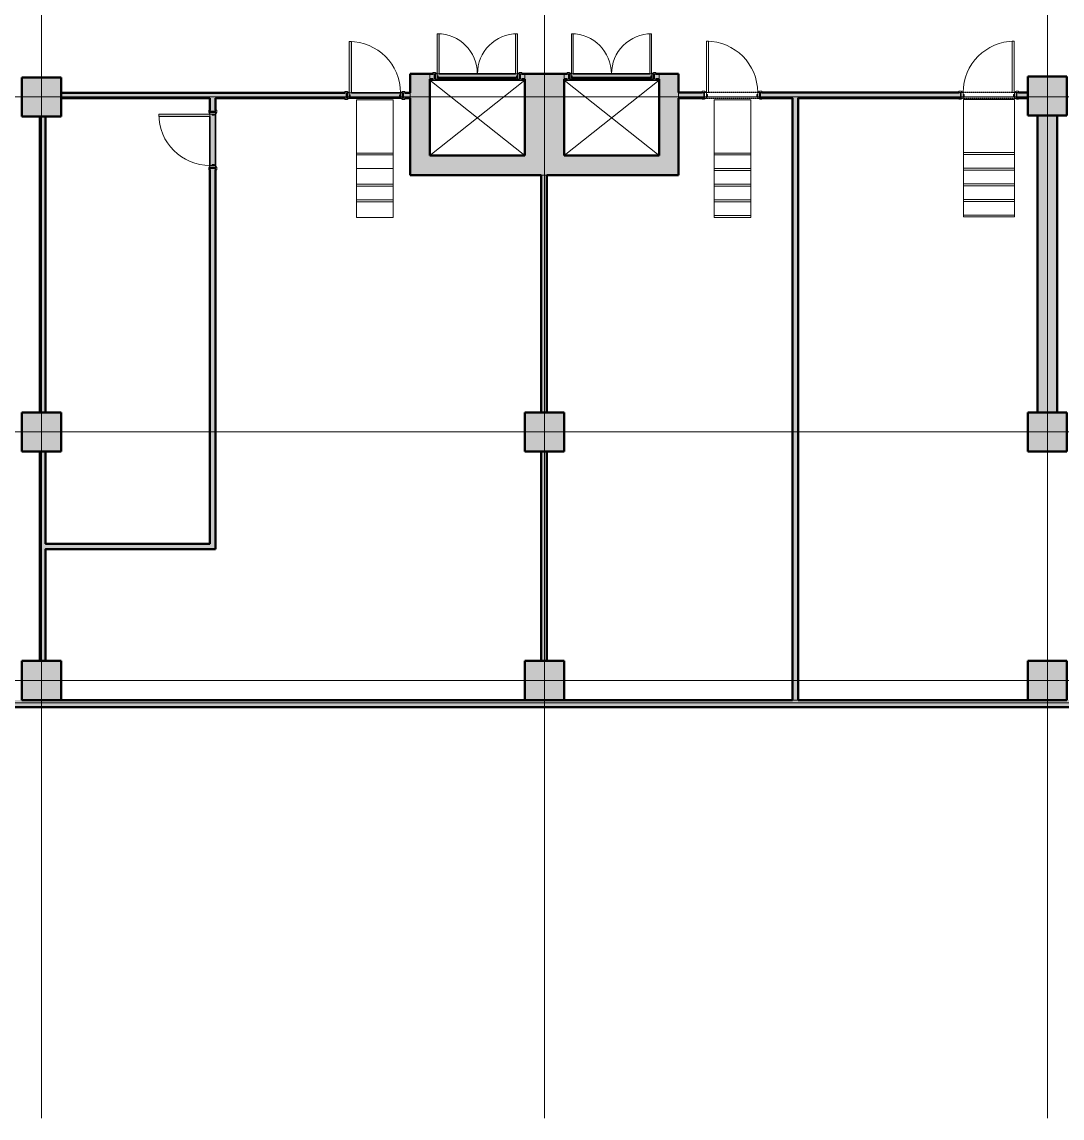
# Model space of a CAD drawing. Header units: millimetres. Extents: x -18178 to 96133, y -22425 to 61598.
# Drawn here: x 11280 to 29892, y -7355 to 12273 of the extents above; entities that cross this region are included whole.
import ezdxf

# ---------------------------------------------------------------- set-up
doc = ezdxf.new("R2010")
doc.units = ezdxf.units.MM
for name, pattern in [('Centre', [10, 6, -1.25, 1.5, -1.25]), ('Demolished_2_', [7.14375, 4.7625, -2.38125]), ('Overhead', [3.96875, 2.38125, -1.5875])]:
    doc.linetypes.add(name, pattern=pattern)
for name, color, linetype, lineweight, true_color in [('A-DOOR', 7, 'Continuous', 9, 0x7f7f7f), ('A-DOOR-FRAM', 7, 'Continuous', 9, 0x7f7f7f), ('A-FLOR', 7, 'Continuous', 9, 0x7f7f7f), ('A-WALL', 7, 'Continuous', 9, 0x7f7f7f), ('A-WALL-PATT', 7, 'Continuous', 18, 0x7f7f7f), ('I-WALL', 7, 'Continuous', 9, 0x7f7f7f), ('S-COLS', 7, 'Continuous', 9, 0x7f7f7f), ('S-STRS', 7, 'Continuous', 9, 0x7f7f7f)]:
    doc.layers.add(name, color=color, linetype=linetype, lineweight=lineweight, true_color=true_color)
doc.layers.add('eae-bb-mım.', color=7, linetype='Continuous')
doc.layers.add('S-GRID', color=7, linetype='Continuous', lineweight=9)

# ---------------------------------------------------------------- blocks, each defined once
blk = doc.blocks.new('Single leaf fire resistant solid steel door - 1000W x 2400H mm-1314626-Busbar Distribution First Floor  Layout - Phase 1')
at = {"layer": 'A-DOOR', "lineweight": 18, "true_color": 0xf2f2f2}
h = blk.add_hatch(color=7, dxfattribs=at)
h.paths.add_polyline_path([(-495, 70), (-535, 70), (-535, 50), (-465, 50), (-469, 56)], flags=0)
h.paths.add_polyline_path([(535, 70), (495, 70), (469, 56), (465, 50), (535, 50)], flags=0)
h = blk.add_hatch(color=7, dxfattribs=at)
h.paths.add_polyline_path([(535, -50), (465, -50), (469, -56), (495, -70), (535, -70)], flags=0)
h.paths.add_polyline_path([(-465, -50), (-535, -50), (-535, -70), (-495, -70), (-469, -56)], flags=0)
blk.add_hatch(color=7, dxfattribs=at).paths.add_polyline_path([(420, -50), (420, -966), (458, -966), (458, -50)], flags=0)
at = {"layer": 'A-DOOR-FRAM', "lineweight": 18, "true_color": 0xf2f2f2}
h = blk.add_hatch(color=7, dxfattribs=at)
h.paths.add_polyline_path([(-460, 50), (-492, 50), (-492, -50), (-460, -50)], flags=0)
h.paths.add_polyline_path([(492, 50), (460, 50), (460, -50), (492, -50)], flags=0)
h = blk.add_hatch(color=7, dxfattribs=at)
h.paths.add_polyline_path([(-460, 22), (-460, -10), (-441, -10), (-441, 22)], flags=0)
h.paths.add_polyline_path([(460, 22), (441, 22), (441, -10), (460, -10)], flags=0)
at = {"layer": 'A-DOOR', "color": 254, "true_color": 0xcccccc}
for p, q in [((-535, 70), (-495, 70)), ((-535, 50), (-535, 70)), ((-465, 50), (-535, 50)), ((-495, 70), (-469, 56)), ((535, 50), (465, 50)), ((469, 56), (495, 70)), ((495, 70), (535, 70)), ((535, 70), (535, 50)), ((-535, -70), (-535, -50)), ((-535, -50), (-465, -50)), ((-495, -70), (-535, -70)), ((-469, -56), (-495, -70)), ((465, -50), (535, -50)), ((495, -70), (469, -56)), ((535, -70), (495, -70)), ((535, -50), (535, -70))]:
    blk.add_line(p, q, dxfattribs=at)
at = {"layer": 'A-DOOR', "color": 254, "lineweight": 18, "true_color": 0xe5e5e5}
for p, q in [((420, -50), (458, -50)), ((420, -966), (420, -50)), ((420, -50), (420, -966)), ((458, -50), (420, -50)), ((458, -50), (458, -966)), ((458, -966), (458, -50)), ((458, -966), (420, -966)), ((420, -966), (458, -966))]:
    blk.add_line(p, q, dxfattribs=at)
at = {"layer": 'A-DOOR', "color": 254, "true_color": 0xcccccc}
for centre, start, end in [((-473, 49), 7.125, 60.2551), ((473, 49), 119.7449, 172.875), ((-473, -49), 299.7449, 352.875), ((473, -49), 187.125, 240.2551)]:
    blk.add_arc(centre, 8.06, start, end, dxfattribs=at)
at = {"layer": 'A-DOOR', "color": 254, "true_color": 0xe5e5e5}
blk.add_arc((458, -50), 916, 180, 270, dxfattribs=at)
at = {"layer": 'A-DOOR-FRAM', "color": 254, "lineweight": 18, "true_color": 0xcccccc}
for p, q in [((-492, 50), (-460, 50)), ((-492, -50), (-492, 50)), ((-460, 50), (-460, -50)), ((-460, 22), (-441, 22)), ((-460, -10), (-460, 22)), ((-441, 22), (-441, -10)), ((441, 22), (460, 22)), ((441, -10), (441, 22)), ((460, 50), (492, 50)), ((460, -50), (460, 50)), ((460, 22), (460, -10)), ((492, 50), (492, -50)), ((-460, -50), (-492, -50)), ((-441, -10), (-460, -10)), ((460, -10), (441, -10)), ((492, -50), (460, -50))]:
    blk.add_line(p, q, dxfattribs=at)
blk = doc.blocks.new('STR-Conc-Precast Rectangular Column Nwt - 700 x 700 mm-835840-Busbar Distribution First Floor  Layout - Phase 1')
at = {"layer": 'S-COLS', "lineweight": 35, "true_color": 0xf2f2f2}
blk.add_hatch(color=7, dxfattribs=at).paths.add_polyline_path([(227, 350), (-350, 350), (-350, -350), (350, -350), (350, 350)], flags=0)
at = {"layer": 'S-COLS', "color": 254, "lineweight": 50, "true_color": 0xcccccc}
for p, q in [((350, 350), (-350, 350)), ((-350, 350), (-350, -350)), ((350, -350), (350, 350)), ((-350, -350), (350, -350))]:
    blk.add_line(p, q, dxfattribs=at)
blk = doc.blocks.new('STR-Conc-Precast Rectangular Column Nwt - 700 x 700 mm-1105278-Busbar Distribution First Floor  Layout - Phase 1')
at = {"layer": 'S-COLS', "lineweight": 35, "true_color": 0xf2f2f2}
blk.add_hatch(color=7, dxfattribs=at).paths.add_polyline_path([(350, 350), (-350, 350), (-350, -350), (350, -350)], flags=0)
at = {"layer": 'S-COLS', "color": 254, "lineweight": 50, "true_color": 0xcccccc}
for p, q in [((350, 350), (-350, 350)), ((-350, 350), (-350, -350)), ((350, -350), (350, 350)), ((-350, -350), (350, -350))]:
    blk.add_line(p, q, dxfattribs=at)
blk = doc.blocks.new('Double leaf fire resistant solid steel door - 1520W x 2110H mm-1298325-Busbar Distribution First Floor  Layout - Phase 1')
at = {"layer": 'A-DOOR', "lineweight": 18, "true_color": 0xf2f2f2}
h = blk.add_hatch(color=7, dxfattribs=at)
h.paths.add_polyline_path([(-717, 765), (-717, 50), (-685, 50), (-685, 765)], flags=0)
h.paths.add_polyline_path([(685, 765), (685, 50), (717, 50), (717, 765)], flags=0)
h = blk.add_hatch(color=7, dxfattribs=at)
h.paths.add_polyline_path([(-755, 70), (-795, 70), (-795, 50), (-725, 50), (-729, 56)], flags=0)
h.paths.add_polyline_path([(755, 70), (729, 56), (725, 50), (795, 50), (795, 70)], flags=0)
h = blk.add_hatch(color=7, dxfattribs=at)
h.paths.add_polyline_path([(795, -50), (725, -50), (729, -56), (755, -70), (795, -70), (795, -59)], flags=0)
h.paths.add_polyline_path([(-795, -50), (-795, -70), (-755, -70), (-729, -56), (-725, -50)], flags=0)
at = {"layer": 'A-DOOR-FRAM', "lineweight": 18, "true_color": 0xf2f2f2}
h = blk.add_hatch(color=7, dxfattribs=at)
h.paths.add_polyline_path([(-752, 50), (-752, -50), (-720, -50), (-720, 50)], flags=0)
h.paths.add_polyline_path([(752, 50), (720, 50), (720, -50), (752, -50)], flags=0)
h = blk.add_hatch(color=7, dxfattribs=at)
h.paths.add_polyline_path([(-720, 15), (-720, -17), (-701, -17), (-701, 15)], flags=0)
h.paths.add_polyline_path([(701, 15), (701, -17), (720, -17), (720, 15)], flags=0)
at = {"layer": 'A-DOOR', "color": 254, "true_color": 0xcccccc}
for p, q in [((-685, 765), (-717, 765)), ((-717, 765), (-717, 50)), ((-685, 50), (-685, 765)), ((717, 765), (685, 765)), ((685, 765), (685, 50)), ((717, 50), (717, 765)), ((-755, 70), (-795, 70)), ((-795, 70), (-795, 50)), ((-795, 50), (-725, 50)), ((-729, 56), (-755, 70)), ((-717, 50), (-685, 50)), ((685, 50), (717, 50)), ((725, 50), (795, 50)), ((755, 70), (729, 56)), ((795, 70), (755, 70)), ((795, 50), (795, 70)), ((-795, -50), (-795, -70)), ((-725, -50), (-795, -50)), ((-795, -70), (-755, -70)), ((-755, -70), (-729, -56)), ((795, -50), (725, -50)), ((729, -56), (755, -70)), ((755, -70), (795, -70)), ((795, -70), (795, -50))]:
    blk.add_line(p, q, dxfattribs=at)
at = {"layer": 'A-DOOR', "color": 254, "lineweight": 18, "true_color": 0xcccccc}
for p, q in [((-685, 765), (-717, 765)), ((-717, 765), (-717, 50)), ((-685, 50), (-685, 765)), ((685, 50), (685, 765)), ((685, 765), (717, 765)), ((717, 765), (717, 50)), ((-717, 50), (-685, 50)), ((717, 50), (685, 50))]:
    blk.add_line(p, q, dxfattribs=at)
at = {"layer": 'A-DOOR', "color": 254, "true_color": 0xe5e5e5}
for centre, radius, start, end in [((-717, 50), 716, 360, 90), ((717, 50), 715, 90, 180)]:
    blk.add_arc(centre, radius, start, end, dxfattribs=at)
at = {"layer": 'A-DOOR', "color": 254, "true_color": 0xcccccc}
for centre, start, end in [((-733, 49), 7.125, 60.2551), ((733, 49), 119.7449, 172.875), ((-733, -49), 299.7449, 352.875), ((733, -49), 187.125, 240.2551)]:
    blk.add_arc(centre, 8.06, start, end, dxfattribs=at)
at = {"layer": 'A-DOOR-FRAM', "color": 254, "lineweight": 18, "true_color": 0xcccccc}
for p, q in [((-720, 50), (-752, 50)), ((-752, 50), (-752, -50)), ((-720, -50), (-720, 50)), ((-701, 15), (-720, 15)), ((-720, 15), (-720, -17)), ((-701, -17), (-701, 15)), ((701, 15), (701, -17)), ((720, 15), (701, 15)), ((752, 50), (720, 50)), ((720, 50), (720, -50)), ((720, -17), (720, 15)), ((752, -50), (752, 50)), ((-752, -50), (-720, -50)), ((-720, -17), (-701, -17)), ((701, -17), (720, -17)), ((720, -50), (752, -50))]:
    blk.add_line(p, q, dxfattribs=at)
blk = doc.blocks.new('Double leaf fire resistant solid steel door - 1520W x 2110H mm-1298336-Busbar Distribution First Floor  Layout - Phase 1')
at = {"layer": 'A-DOOR', "lineweight": 18, "true_color": 0xf2f2f2}
h = blk.add_hatch(color=7, dxfattribs=at)
h.paths.add_polyline_path([(-755, 70), (-795, 70), (-795, 50), (-725, 50), (-729, 56)], flags=0)
h.paths.add_polyline_path([(795, 70), (755, 70), (729, 56), (725, 50), (795, 50)], flags=0)
h = blk.add_hatch(color=7, dxfattribs=at)
h.paths.add_polyline_path([(795, -50), (725, -50), (729, -56), (755, -70), (795, -70)], flags=0)
h.paths.add_polyline_path([(-725, -50), (-795, -50), (-795, -70), (-755, -70), (-729, -56)], flags=0)
h = blk.add_hatch(color=7, dxfattribs=at)
h.paths.add_polyline_path([(-685, -50), (-717, -50), (-717, -765), (-685, -765)], flags=0)
h.paths.add_polyline_path([(717, -50), (685, -50), (685, -765), (717, -765)], flags=0)
at = {"layer": 'A-DOOR-FRAM', "lineweight": 18, "true_color": 0xf2f2f2}
h = blk.add_hatch(color=7, dxfattribs=at)
h.paths.add_polyline_path([(-720, 50), (-752, 50), (-752, -50), (-720, -50)], flags=0)
h.paths.add_polyline_path([(720, 50), (720, -50), (752, -50), (752, 50)], flags=0)
h = blk.add_hatch(color=7, dxfattribs=at)
h.paths.add_polyline_path([(720, 17), (701, 17), (701, -15), (720, -15)], flags=0)
h.paths.add_polyline_path([(-701, 17), (-720, 17), (-720, -15), (-701, -15)], flags=0)
at = {"layer": 'A-DOOR', "color": 254, "true_color": 0xcccccc}
for p, q in [((-795, 70), (-755, 70)), ((-795, 50), (-795, 70)), ((-725, 50), (-795, 50)), ((-755, 70), (-729, 56)), ((795, 50), (725, 50)), ((729, 56), (755, 70)), ((755, 70), (795, 70)), ((795, 70), (795, 50)), ((-795, -70), (-795, -50)), ((-795, -50), (-725, -50)), ((-755, -70), (-795, -70)), ((-729, -56), (-755, -70)), ((-717, -765), (-717, -50)), ((-717, -50), (-685, -50)), ((-685, -50), (-685, -765)), ((685, -50), (717, -50)), ((685, -765), (685, -50)), ((717, -50), (717, -765)), ((725, -50), (795, -50)), ((755, -70), (729, -56)), ((795, -70), (755, -70)), ((795, -50), (795, -70)), ((-685, -765), (-717, -765)), ((717, -765), (685, -765))]:
    blk.add_line(p, q, dxfattribs=at)
at = {"layer": 'A-DOOR', "color": 254, "lineweight": 18, "true_color": 0xcccccc}
for p, q in [((-717, -765), (-717, -50)), ((-717, -50), (-685, -50)), ((-685, -50), (-685, -765)), ((685, -50), (685, -765)), ((717, -50), (685, -50)), ((717, -765), (717, -50)), ((-685, -765), (-717, -765)), ((685, -765), (717, -765))]:
    blk.add_line(p, q, dxfattribs=at)
at = {"layer": 'A-DOOR', "color": 254, "true_color": 0xcccccc}
for centre, start, end in [((-733, 49), 7.125, 60.2551), ((733, 49), 119.7449, 172.875), ((-733, -49), 299.7449, 352.875), ((733, -49), 187.125, 240.2551)]:
    blk.add_arc(centre, 8.06, start, end, dxfattribs=at)
at = {"layer": 'A-DOOR', "color": 254, "true_color": 0xe5e5e5}
for centre, radius, start, end in [((-717, -50), 716, 270, 0), ((717, -50), 715, 180, 270)]:
    blk.add_arc(centre, radius, start, end, dxfattribs=at)
at = {"layer": 'A-DOOR-FRAM', "color": 254, "lineweight": 18, "true_color": 0xcccccc}
for p, q in [((-752, -50), (-752, 50)), ((-752, 50), (-720, 50)), ((-720, 50), (-720, -50)), ((-720, 17), (-701, 17)), ((-720, -15), (-720, 17)), ((-701, 17), (-701, -15)), ((701, 17), (720, 17)), ((701, -15), (701, 17)), ((720, -50), (720, 50)), ((720, 50), (752, 50)), ((720, 17), (720, -15)), ((752, 50), (752, -50)), ((-720, -50), (-752, -50)), ((-701, -15), (-720, -15)), ((720, -15), (701, -15)), ((752, -50), (720, -50))]:
    blk.add_line(p, q, dxfattribs=at)
blk = doc.blocks.new('Single leaf fire resistant solid steel door - 1000W x 2400H mm-1314624-Busbar Distribution First Floor  Layout - Phase 1')
at = {"layer": 'A-DOOR', "lineweight": 18, "true_color": 0xf2f2f2}
blk.add_hatch(color=7, dxfattribs=at).paths.add_polyline_path([(458, 966), (420, 966), (420, 50), (458, 50)], flags=0)
h = blk.add_hatch(color=7, dxfattribs=at)
h.paths.add_polyline_path([(-495, 70), (-535, 70), (-535, 50), (-465, 50), (-469, 56)], flags=0)
h.paths.add_polyline_path([(535, 70), (495, 70), (469, 56), (465, 50), (535, 50)], flags=0)
h = blk.add_hatch(color=7, dxfattribs=at)
h.paths.add_polyline_path([(-535, -50), (-535, -70), (-495, -70), (-469, -56), (-465, -50)], flags=0)
h.paths.add_polyline_path([(535, -50), (465, -50), (469, -56), (495, -70), (535, -70), (535, -59)], flags=0)
at = {"layer": 'A-DOOR-FRAM', "lineweight": 18, "true_color": 0xf2f2f2}
h = blk.add_hatch(color=7, dxfattribs=at)
h.paths.add_polyline_path([(-492, 50), (-492, -50), (-460, -50), (-460, 50)], flags=0)
h.paths.add_polyline_path([(492, 50), (460, 50), (460, -50), (492, -50)], flags=0)
h = blk.add_hatch(color=7, dxfattribs=at)
h.paths.add_polyline_path([(-441, 10), (-460, 10), (-460, -22), (-441, -22)], flags=0)
h.paths.add_polyline_path([(441, 10), (441, -22), (460, -22), (460, 10)], flags=0)
at = {"layer": 'A-DOOR', "color": 254, "lineweight": 18, "true_color": 0xe5e5e5}
for p, q in [((420, 966), (420, 50)), ((458, 966), (420, 966)), ((420, 50), (420, 966)), ((420, 966), (458, 966)), ((458, 50), (458, 966)), ((458, 966), (458, 50)), ((420, 50), (458, 50)), ((458, 50), (420, 50))]:
    blk.add_line(p, q, dxfattribs=at)
at = {"layer": 'A-DOOR', "color": 254, "true_color": 0xcccccc}
for p, q in [((-495, 70), (-535, 70)), ((-535, 70), (-535, 50)), ((-535, 50), (-465, 50)), ((-469, 56), (-495, 70)), ((465, 50), (535, 50)), ((495, 70), (469, 56)), ((535, 70), (495, 70)), ((535, 50), (535, 70)), ((-535, -50), (-535, -70)), ((-465, -50), (-535, -50)), ((-535, -70), (-495, -70)), ((-495, -70), (-469, -56)), ((535, -50), (465, -50)), ((469, -56), (495, -70)), ((495, -70), (535, -70)), ((535, -70), (535, -50))]:
    blk.add_line(p, q, dxfattribs=at)
at = {"layer": 'A-DOOR', "color": 254, "true_color": 0xe5e5e5}
blk.add_arc((458, 50), 916, 90, 180, dxfattribs=at)
at = {"layer": 'A-DOOR', "color": 254, "true_color": 0xcccccc}
for centre, start, end in [((-473, 49), 7.125, 60.2551), ((473, 49), 119.7449, 172.875), ((-473, -49), 299.7449, 352.875), ((473, -49), 187.125, 240.2551)]:
    blk.add_arc(centre, 8.06, start, end, dxfattribs=at)
at = {"layer": 'A-DOOR-FRAM', "color": 254, "lineweight": 18, "true_color": 0xcccccc}
for p, q in [((-460, 50), (-492, 50)), ((-492, 50), (-492, -50)), ((-460, -50), (-460, 50)), ((-441, 10), (-460, 10)), ((-460, 10), (-460, -22)), ((-441, -22), (-441, 10)), ((460, 10), (441, 10)), ((441, 10), (441, -22)), ((460, 50), (460, -50)), ((492, 50), (460, 50)), ((460, -22), (460, 10)), ((492, -50), (492, 50)), ((-492, -50), (-460, -50)), ((-460, -22), (-441, -22)), ((441, -22), (460, -22)), ((460, -50), (492, -50))]:
    blk.add_line(p, q, dxfattribs=at)
blk = doc.blocks.new('Single leaf fire resistant solid steel door - 1000W x 2400H mm-V10-Busbar Distribution First Floor  Layout - Phase 1')
at = {"layer": 'A-DOOR', "color": 253, "true_color": 0xaaaaaa}
for p, q in [((-535, 70), (-495, 70)), ((-535, 50), (-535, 70)), ((-465, 50), (-535, 50)), ((-495, 70), (-469, 56)), ((535, 50), (465, 50)), ((469, 56), (495, 70)), ((495, 70), (535, 70)), ((535, 70), (535, 50)), ((-535, -70), (-535, -50)), ((-535, -50), (-465, -50)), ((-495, -70), (-535, -70)), ((-469, -56), (-495, -70)), ((465, -50), (535, -50)), ((495, -70), (469, -56)), ((535, -70), (495, -70)), ((535, -50), (535, -70))]:
    blk.add_line(p, q, dxfattribs=at)
at = {"layer": 'A-DOOR', "color": 253, "lineweight": 18, "true_color": 0xaaaaaa}
for p, q in [((420, -50), (458, -50)), ((420, -966), (420, -50)), ((420, -50), (420, -966)), ((458, -50), (420, -50)), ((458, -50), (458, -966)), ((458, -966), (458, -50)), ((458, -966), (420, -966)), ((420, -966), (458, -966))]:
    blk.add_line(p, q, dxfattribs=at)
at = {"layer": 'A-DOOR', "color": 253, "true_color": 0xaaaaaa}
for centre, radius, start, end in [((-473, 49), 8.06, 7.125, 60.2551), ((473, 49), 8.06, 119.7449, 172.875), ((-473, -49), 8.06, 299.7449, 352.875), ((458, -50), 916, 180, 270), ((473, -49), 8.06, 187.125, 240.2551)]:
    blk.add_arc(centre, radius, start, end, dxfattribs=at)
at = {"layer": 'A-DOOR-FRAM', "color": 253, "lineweight": 18, "true_color": 0xaaaaaa}
for p, q in [((-492, 50), (-460, 50)), ((-492, -50), (-492, 50)), ((-460, 50), (-460, -50)), ((-460, 22), (-441, 22)), ((-460, -10), (-460, 22)), ((-441, 22), (-441, -10)), ((441, 22), (460, 22)), ((441, -10), (441, 22)), ((460, 50), (492, 50)), ((460, -50), (460, 50)), ((460, 22), (460, -10)), ((492, 50), (492, -50)), ((-460, -50), (-492, -50)), ((-441, -10), (-460, -10)), ((460, -10), (441, -10)), ((492, -50), (460, -50))]:
    blk.add_line(p, q, dxfattribs=at)
blk = doc.blocks.new('Single leaf fire resistant solid steel door - 1000W x 2700H mm EI30-1314615-Busbar Distribution First Floor  Layout - Phase 1')
at = {"layer": 'A-DOOR', "color": 253, "lineweight": 18, "true_color": 0xaaaaaa}
for p, q in [((420, 966), (420, 50)), ((458, 966), (420, 966)), ((420, 50), (420, 966)), ((420, 966), (458, 966)), ((458, 50), (458, 966)), ((458, 966), (458, 50)), ((420, 50), (458, 50)), ((458, 50), (420, 50))]:
    blk.add_line(p, q, dxfattribs=at)
at = {"layer": 'A-DOOR', "color": 253, "true_color": 0xaaaaaa}
for p, q in [((-495, 70), (-535, 70)), ((-535, 70), (-535, 50)), ((-535, 50), (-465, 50)), ((-469, 56), (-495, 70)), ((465, 50), (535, 50)), ((495, 70), (469, 56)), ((535, 70), (495, 70)), ((535, 50), (535, 70)), ((-535, -50), (-535, -70)), ((-465, -50), (-535, -50)), ((-535, -70), (-495, -70)), ((-495, -70), (-469, -56)), ((535, -50), (465, -50)), ((469, -56), (495, -70)), ((495, -70), (535, -70)), ((535, -70), (535, -50))]:
    blk.add_line(p, q, dxfattribs=at)
for centre, radius, start, end in [((458, 50), 916, 90, 180), ((-473, 49), 8.06, 7.125, 60.2551), ((473, 49), 8.06, 119.7449, 172.875), ((-473, -49), 8.06, 299.7449, 352.875), ((473, -49), 8.06, 187.125, 240.2551)]:
    blk.add_arc(centre, radius, start, end, dxfattribs=at)
at = {"layer": 'A-DOOR-FRAM', "color": 253, "lineweight": 18, "true_color": 0xaaaaaa}
for p, q in [((-460, 50), (-492, 50)), ((-492, 50), (-492, -50)), ((-460, -50), (-460, 50)), ((-441, 10), (-460, 10)), ((-460, 10), (-460, -22)), ((-441, -22), (-441, 10)), ((460, 10), (441, 10)), ((441, 10), (441, -22)), ((460, 50), (460, -50)), ((492, 50), (460, 50)), ((460, -22), (460, 10)), ((492, -50), (492, 50)), ((-492, -50), (-460, -50)), ((-460, -22), (-441, -22)), ((441, -22), (460, -22)), ((460, -50), (492, -50))]:
    blk.add_line(p, q, dxfattribs=at)
blk = doc.blocks.new('IL021-ARP-ZZ-XX-M3-J-A-0001_rvt-1-Busbar Distribution First Floor  Layout - Phase 1')
at = {"layer": 'A-WALL-PATT', "lineweight": 25, "true_color": 0xf2f2f2}
for points in [[(28200, 9606), (28550, 9606), (28550, 11416), (28200, 11416), (28200, 10981)], [(30950, 9956), (30950, 11416), (30250, 11416), (30250, 9956)], [(32650, 9956), (33000, 9956), (33000, 11416), (32650, 11416), (32650, 11154)], [(39775, 5356), (39775, 10671), (39425, 10671), (39425, 5356), (39729, 5356)], [(33000, 9606), (33000, 9956), (28550, 9956), (28550, 9606), (31522, 9606)]]:
    blk.add_hatch(color=7, dxfattribs=at).paths.add_polyline_path(points, flags=0)
at = {"layer": 'A-WALL-PATT', "lineweight": 5, "true_color": 0xf2f2f2}
h = blk.add_hatch(color=7, dxfattribs=at)
h.paths.add_polyline_path([(28550, 11326), (28640, 11326), (28640, 11416), (28550, 11416)], flags=0)
h.paths.add_polyline_path([(30160, 11326), (30250, 11326), (30250, 11416), (30160, 11416)], flags=0)
h = blk.add_hatch(color=7, dxfattribs=at)
h.paths.add_polyline_path([(32650, 11326), (32650, 11416), (32560, 11416), (32560, 11326)], flags=0)
h.paths.add_polyline_path([(30950, 11326), (31040, 11326), (31040, 11416), (30950, 11416)], flags=0)
h = blk.add_hatch(color=7, dxfattribs=at)
h.paths.add_polyline_path([(28200, 10986), (28200, 11076), (28065, 11076), (28065, 10986)], flags=0)
h.paths.add_polyline_path([(23316, 10986), (27065, 10986), (27065, 11076), (21950, 11075), (21950, 10986)], flags=0)
h = blk.add_hatch(color=7, dxfattribs=at)
h.paths.add_polyline_path([(39250, 10991), (39250, 11081), (39050, 11081), (39050, 10991)], flags=0)
h.paths.add_polyline_path([(36993, 10991), (38050, 10991), (38050, 11081), (34458, 11081), (34458, 10991), (35135, 10991)], flags=0)
h.paths.add_polyline_path([(33458, 10991), (33458, 11081), (33000, 11081), (33000, 10991)], flags=0)
h = blk.add_hatch(color=7, dxfattribs=at)
h.paths.add_polyline_path([(24710, 3001), (24710, 9736), (24620, 9736), (24620, 3001)], flags=0)
h.paths.add_polyline_path([(24620, 10736), (24710, 10736), (24710, 10986), (24620, 10986), (24620, 10981)], flags=0)
for points in [[(35135, 206), (35135, 10991), (35045, 10991), (35045, 206)], [(21670, 2911), (24710, 2911), (24710, 3001), (21665, 3001), (21665, 2911)]]:
    blk.add_hatch(color=7, dxfattribs=at).paths.add_polyline_path(points, flags=0)
h = blk.add_hatch(color=7, dxfattribs=at)
h.paths.add_polyline_path([(21665, 906), (21665, 4656), (21575, 4656), (21575, 906)], flags=0)
h.paths.add_polyline_path([(21575, 5356), (21665, 5356), (21665, 10656), (21575, 10656), (21575, 8762)], flags=0)
h = blk.add_hatch(color=7, dxfattribs=at)
h.paths.add_polyline_path([(30635, 906), (30635, 4656), (30545, 4656), (30545, 906)], flags=0)
h.paths.add_polyline_path([(30545, 5356), (30635, 5356), (30635, 9606), (30545, 9606), (30545, 8762)], flags=0)
h = blk.add_hatch(color=7, dxfattribs=at)
h.paths.add_polyline_path([(68425, 156), (68425, 206), (65935, 206), (65935, 156), (67085, 156)], flags=0)
h.paths.add_polyline_path([(63675, 156), (64135, 156), (64135, 206), (63675, 206)], flags=0)
h.paths.add_polyline_path([(59625, 156), (59625, 206), (46930, 206), (46930, 156), (59562, 156)], flags=0)
h.paths.add_polyline_path([(44858, 156), (44980, 156), (44980, 206), (10050, 206), (10050, 156), (44516, 156)], flags=0)
at = {"layer": 'A-WALL-PATT', "lineweight": 25, "true_color": 0xf2f2f2}
h = blk.add_hatch(color=7, dxfattribs=at)
h.paths.add_polyline_path([(68475, 76), (68475, 156), (65935, 156), (65935, 76), (68425, 76)], flags=0)
h.paths.add_polyline_path([(64135, 76), (64135, 156), (63675, 156), (63675, 76), (64007, 76)], flags=0)
h.paths.add_polyline_path([(59562, 76), (59625, 76), (59625, 156), (46930, 156), (46930, 76), (58878, 76)], flags=0)
h.paths.add_polyline_path([(43832, 76), (44980, 76), (44980, 156), (9970, 156), (9970, 76), (42465, 76)], flags=0)
at = {"layer": 'I-WALL', "lineweight": 5, "true_color": 0xf2f2f2}
h = blk.add_hatch(color=7, dxfattribs=at)
h.paths.add_polyline_path([(28200, 11416), (28640, 11416), (28640, 11421), (28200, 11421)], flags=0)
h.paths.add_polyline_path([(30250, 11416), (30250, 11421), (30160, 11421), (30160, 11416), (30205, 11416)], flags=0)
h = blk.add_hatch(color=7, dxfattribs=at)
h.paths.add_polyline_path([(28648, 11321), (28648, 11421), (28640, 11421), (28640, 11321), (28645, 11321)], flags=0)
h.paths.add_polyline_path([(28683, 11321), (30120, 11321), (30120, 11354), (30101, 11354), (30101, 11386), (30120, 11386), (30120, 11421), (28680, 11421), (28680, 11386), (28699, 11386), (28699, 11354), (28680, 11354), (28680, 11321)], flags=0)
h.paths.add_polyline_path([(30160, 11321), (30160, 11421), (30152, 11421), (30152, 11321), (30155, 11321)], flags=0)
at = {"layer": 'I-WALL', "lineweight": 25, "true_color": 0xf2f2f2}
h = blk.add_hatch(color=7, dxfattribs=at)
h.paths.add_polyline_path([(32595, 11416), (33000, 11416), (33000, 11421), (32560, 11421), (32560, 11416)], flags=0)
h.paths.add_polyline_path([(30838, 11416), (31040, 11416), (31040, 11421), (30250, 11421), (30250, 11416)], flags=0)
at = {"layer": 'I-WALL', "lineweight": 5, "true_color": 0xf2f2f2}
h = blk.add_hatch(color=7, dxfattribs=at)
h.paths.add_polyline_path([(31048, 11321), (31048, 11421), (31040, 11421), (31040, 11321), (31045, 11321)], flags=0)
h.paths.add_polyline_path([(31083, 11321), (32520, 11321), (32520, 11354), (32501, 11354), (32501, 11386), (32520, 11386), (32520, 11421), (31080, 11421), (31080, 11386), (31099, 11386), (31099, 11354), (31080, 11354), (31080, 11321)], flags=0)
h.paths.add_polyline_path([(32552, 11321), (32560, 11321), (32560, 11421), (32552, 11421), (32552, 11326)], flags=0)
at = {"layer": 'I-WALL', "lineweight": 25, "true_color": 0xf2f2f2}
h = blk.add_hatch(color=7, dxfattribs=at)
h.paths.add_polyline_path([(28605, 11321), (28640, 11321), (28640, 11326), (28550, 11326), (28550, 11321)], flags=0)
h.paths.add_polyline_path([(30195, 11321), (30250, 11321), (30250, 11326), (30160, 11326), (30160, 11321)], flags=0)
at = {"layer": 'I-WALL', "lineweight": 5, "true_color": 0xf2f2f2}
h = blk.add_hatch(color=7, dxfattribs=at)
h.paths.add_polyline_path([(32595, 11321), (32650, 11321), (32650, 11326), (32560, 11326), (32560, 11321)], flags=0)
h.paths.add_polyline_path([(30950, 11321), (31040, 11321), (31040, 11326), (30950, 11326)], flags=0)
h = blk.add_hatch(color=7, dxfattribs=at)
h.paths.add_polyline_path([(26051, 11076), (27065, 11076), (27065, 11081), (21950, 11081), (21950, 11076), (24683, 11076)], flags=0)
h.paths.add_polyline_path([(28100, 11076), (28200, 11076), (28200, 11081), (28065, 11081), (28065, 11076)], flags=0)
h = blk.add_hatch(color=7, dxfattribs=at)
h.paths.add_polyline_path([(28057, 10981), (28065, 10981), (28065, 11081), (28057, 11081), (28057, 10986)], flags=0)
h.paths.add_polyline_path([(28025, 10981), (28025, 11009), (28006, 11009), (28006, 11041), (28025, 11041), (28025, 11081), (27105, 11081), (27105, 11041), (27124, 11041), (27124, 11009), (27105, 11009), (27105, 10981), (27419, 10981)], flags=0)
h.paths.add_polyline_path([(27070, 10981), (27073, 10981), (27073, 11081), (27065, 11081), (27065, 10981)], flags=0)
h = blk.add_hatch(color=7, dxfattribs=at)
h.paths.add_polyline_path([(39250, 11081), (39250, 11086), (39050, 11086), (39050, 11081), (39095, 11081)], flags=0)
h.paths.add_polyline_path([(38050, 11081), (38050, 11086), (34458, 11086), (34458, 11081), (36993, 11081)], flags=0)
h.paths.add_polyline_path([(33423, 11081), (33458, 11081), (33458, 11086), (33000, 11086), (33000, 11081)], flags=0)
at = {"layer": 'I-WALL', "lineweight": 25, "true_color": 0xf2f2f2}
h = blk.add_hatch(color=7, dxfattribs=at)
h.paths.add_polyline_path([(28100, 10981), (28200, 10981), (28200, 10986), (28065, 10986), (28065, 10981)], flags=0)
h.paths.add_polyline_path([(23316, 10981), (24620, 10981), (24620, 10986), (21950, 10986), (21950, 10981)], flags=0)
h.paths.add_polyline_path([(24715, 10981), (27065, 10981), (27065, 10986), (24710, 10986), (24710, 10981)], flags=0)
at = {"layer": 'I-WALL', "lineweight": 5, "true_color": 0xf2f2f2}
h = blk.add_hatch(color=7, dxfattribs=at)
h.paths.add_polyline_path([(24620, 3006), (24620, 9736), (24615, 9736), (24615, 3006)], flags=0)
h.paths.add_polyline_path([(24620, 10736), (24620, 10981), (24615, 10981), (24615, 10736)], flags=0)
at = {"layer": 'I-WALL', "lineweight": 25, "true_color": 0xf2f2f2}
h = blk.add_hatch(color=7, dxfattribs=at)
h.paths.add_polyline_path([(24710, 2911), (24715, 2911), (24715, 9736), (24710, 9736), (24710, 3001)], flags=0)
h.paths.add_polyline_path([(24715, 10736), (24715, 10981), (24710, 10981), (24710, 10736)], flags=0)
h = blk.add_hatch(color=7, dxfattribs=at)
h.paths.add_polyline_path([(39050, 10986), (39250, 10986), (39250, 10991), (39050, 10991)], flags=0)
h.paths.add_polyline_path([(33000, 10986), (33458, 10986), (33458, 10991), (33000, 10991)], flags=0)
h.paths.add_polyline_path([(38050, 10986), (38050, 10991), (35135, 10991), (35135, 10986), (38015, 10986)], flags=0)
h.paths.add_polyline_path([(34458, 10986), (35045, 10986), (35045, 10991), (34458, 10991)], flags=0)
for points in [[(35045, 206), (35045, 10986), (35040, 10986), (35040, 206)], [(21670, 2906), (24715, 2906), (24715, 2911), (21670, 2911)]]:
    blk.add_hatch(color=7, dxfattribs=at).paths.add_polyline_path(points, flags=0)
at = {"layer": 'I-WALL', "lineweight": 5, "true_color": 0xf2f2f2}
for points in [[(35140, 206), (35140, 10986), (35135, 10986), (35135, 206)], [(21670, 3001), (24620, 3001), (24620, 3006), (21670, 3006)]]:
    blk.add_hatch(color=7, dxfattribs=at).paths.add_polyline_path(points, flags=0)
h = blk.add_hatch(color=7, dxfattribs=at)
h.paths.add_polyline_path([(21575, 906), (21575, 4656), (21570, 4656), (21570, 906)], flags=0)
h.paths.add_polyline_path([(21570, 5356), (21575, 5356), (21575, 10656), (21570, 10656), (21570, 8762)], flags=0)
at = {"layer": 'I-WALL', "lineweight": 25, "true_color": 0xf2f2f2}
h = blk.add_hatch(color=7, dxfattribs=at)
h.paths.add_polyline_path([(21670, 906), (21670, 2911), (21665, 2911), (21665, 906)], flags=0)
h.paths.add_polyline_path([(21670, 3001), (21669, 4656), (21665, 4656), (21665, 3001)], flags=0)
h.paths.add_polyline_path([(21665, 5356), (21670, 5356), (21670, 10656), (21665, 10656), (21665, 8762)], flags=0)
at = {"layer": 'I-WALL', "lineweight": 5, "true_color": 0xf2f2f2}
h = blk.add_hatch(color=7, dxfattribs=at)
h.paths.add_polyline_path([(24710, 9736), (24715, 9736), (24715, 9744), (24615, 9744), (24615, 9736), (24683, 9736)], flags=0)
h.paths.add_polyline_path([(24615, 9776), (24655, 9776), (24655, 9795), (24687, 9795), (24687, 9776), (24715, 9776), (24715, 10696), (24687, 10696), (24687, 10677), (24655, 10677), (24655, 10696), (24615, 10694), (24615, 10656)], flags=0)
h.paths.add_polyline_path([(24715, 10728), (24715, 10736), (24615, 10736), (24615, 10728), (24713, 10728)], flags=0)
at = {"layer": 'I-WALL', "lineweight": 25, "true_color": 0xf2f2f2}
h = blk.add_hatch(color=7, dxfattribs=at)
h.paths.add_polyline_path([(30545, 906), (30545, 4656), (30540, 4656), (30540, 906)], flags=0)
h.paths.add_polyline_path([(30540, 5356), (30545, 5356), (30545, 9606), (30540, 9606), (30540, 8762)], flags=0)
at = {"layer": 'I-WALL', "lineweight": 5, "true_color": 0xf2f2f2}
h = blk.add_hatch(color=7, dxfattribs=at)
h.paths.add_polyline_path([(30640, 906), (30640, 4656), (30635, 4656), (30635, 906)], flags=0)
h.paths.add_polyline_path([(30635, 5356), (30640, 5356), (30640, 9606), (30635, 9606), (30635, 8762)], flags=0)
at = {"color": 254, "lineweight": 18, "true_color": 0xe5e5e5}
for p, q in [((28550, 11306), (30250, 9956)), ((28550, 9956), (30250, 11306)), ((30950, 11306), (32650, 9956)), ((30950, 9956), (32650, 11306))]:
    blk.add_line(p, q, dxfattribs=at)
at = {"layer": 'A-FLOR', "color": 254, "lineweight": 35, "true_color": 0xe5e5e5}
for p, q in [((28190, 11081), (28190, 11356)), ((28190, 11356), (28200, 11356)), ((28550, 11306), (28605, 11306)), ((28640, 11356), (28648, 11356)), ((28654, 11306), (30146, 11306)), ((28699, 11356), (30101, 11356)), ((30152, 11356), (30160, 11356)), ((30195, 11306), (30250, 11306)), ((30950, 11306), (31005, 11306)), ((31040, 11356), (31048, 11356)), ((31054, 11306), (32546, 11306)), ((31099, 11356), (32501, 11356)), ((32552, 11356), (32560, 11356)), ((32595, 11306), (32650, 11306)), ((27145, 11081), (28025, 11081))]:
    blk.add_line(p, q, dxfattribs=at)
at = {"layer": 'A-WALL', "color": 254, "lineweight": 18, "true_color": 0xcccccc}
for p, q in [((28200, 11416), (28550, 11416)), ((28640, 11416), (28550, 11416)), ((28550, 11416), (28550, 11326)), ((30250, 11416), (30160, 11416)), ((30250, 11416), (30950, 11416)), ((30250, 11326), (30250, 11416)), ((30950, 11416), (31040, 11416)), ((30950, 11416), (30950, 11326)), ((32560, 11416), (32650, 11416)), ((32650, 11416), (33000, 11416)), ((32650, 11326), (32650, 11416)), ((28640, 11326), (28550, 11326)), ((28550, 11326), (28550, 11321)), ((30250, 11326), (30160, 11326)), ((30250, 11321), (30250, 11326)), ((30950, 11326), (30950, 11321)), ((30950, 11326), (31040, 11326)), ((32560, 11326), (32650, 11326)), ((32650, 11321), (32650, 11326)), ((27065, 11076), (21950, 11076)), ((28200, 11076), (28065, 11076)), ((28200, 11076), (28200, 11081)), ((28200, 10986), (28200, 11076)), ((33000, 11086), (33000, 11081)), ((33458, 11081), (33000, 11081)), ((33000, 11081), (33000, 10991)), ((38050, 11081), (34458, 11081)), ((39250, 11081), (39050, 11081)), ((24620, 10986), (21950, 10986)), ((24620, 10986), (24620, 10981)), ((24620, 10981), (24620, 10736)), ((27065, 10986), (24710, 10986)), ((24710, 10986), (24710, 10981)), ((24710, 10981), (24710, 10736)), ((28200, 10986), (28065, 10986)), ((28200, 10981), (28200, 10986)), ((33458, 10991), (33000, 10991)), ((33000, 10991), (33000, 10986)), ((35045, 10991), (34458, 10991)), ((35045, 10991), (35045, 10986)), ((35045, 206), (35045, 10986)), ((38050, 10991), (35135, 10991)), ((35135, 10991), (35135, 10986)), ((35135, 206), (35135, 10986)), ((39250, 10991), (39050, 10991)), ((21575, 10656), (21575, 5356)), ((21665, 10656), (21665, 5356)), ((24620, 9736), (24620, 3006)), ((24710, 9736), (24710, 3006)), ((30545, 9606), (30540, 9606)), ((30545, 5356), (30545, 9606)), ((30635, 9606), (30545, 9606)), ((30640, 9606), (30635, 9606)), ((30635, 5356), (30635, 9606)), ((21575, 4656), (21575, 906)), ((21665, 4656), (21665, 3001)), ((30545, 906), (30545, 4656)), ((30635, 906), (30635, 4656)), ((21665, 3001), (21670, 3001)), ((24620, 3001), (21670, 3001)), ((24620, 3006), (24620, 3001)), ((24710, 3006), (24710, 3001)), ((24710, 3001), (24710, 2911)), ((21665, 2911), (21665, 906)), ((21665, 2911), (21670, 2911)), ((24710, 2911), (21670, 2911)), ((35040, 206), (35045, 206)), ((35045, 206), (35135, 206)), ((35135, 206), (35140, 206)), ((10050, 156), (44980, 156))]:
    blk.add_line(p, q, dxfattribs=at)
at = {"layer": 'A-WALL', "color": 254, "lineweight": 50, "true_color": 0xcccccc}
for p, q in [((30250, 206), (21950, 206)), ((35040, 206), (30950, 206)), ((39250, 206), (35140, 206)), ((9970, 76), (44980, 76))]:
    blk.add_line(p, q, dxfattribs=at)
at = {"layer": 'I-WALL', "color": 254, "lineweight": 50, "true_color": 0xcccccc}
for p, q in [((28200, 11421), (28200, 11416)), ((28550, 11421), (28200, 11421)), ((28200, 11416), (28200, 11081)), ((28605, 11421), (28550, 11421)), ((28640, 11321), (28640, 11421)), ((30160, 11421), (30160, 11321)), ((30250, 11421), (30195, 11421)), ((30950, 11421), (30250, 11421)), ((31005, 11421), (30950, 11421)), ((31040, 11321), (31040, 11421)), ((32560, 11421), (32560, 11321)), ((32650, 11421), (32595, 11421)), ((33000, 11421), (32650, 11421)), ((33000, 11416), (33000, 11421)), ((33000, 11086), (33000, 11416)), ((28550, 9956), (28550, 11321)), ((28550, 11321), (28605, 11321)), ((30195, 11321), (30250, 11321)), ((30250, 11321), (30250, 9956)), ((30950, 9956), (30950, 11321)), ((30950, 11321), (31005, 11321)), ((32595, 11321), (32650, 11321)), ((32650, 11321), (32650, 9956)), ((27030, 11081), (21950, 11081)), ((27065, 10981), (27065, 11081)), ((28065, 11081), (28065, 10981)), ((28200, 11081), (28100, 11081)), ((33423, 11086), (33000, 11086)), ((38015, 11086), (34493, 11086)), ((39250, 11086), (39085, 11086)), ((21950, 10981), (24615, 10981)), ((24615, 10981), (24615, 10771)), ((24715, 10981), (27030, 10981)), ((24715, 10771), (24715, 10981)), ((28100, 10981), (28200, 10981)), ((28200, 10981), (28200, 9606)), ((33000, 10986), (33423, 10986)), ((33000, 9956), (33000, 10986)), ((34493, 10986), (35040, 10986)), ((35040, 10986), (35040, 206)), ((35140, 10986), (38015, 10986)), ((35140, 206), (35140, 10986)), ((39085, 10986), (39250, 10986)), ((21570, 10656), (21570, 5356)), ((21670, 5356), (21670, 10656)), ((24615, 10736), (24715, 10736)), ((39425, 10671), (39425, 5356)), ((39775, 5356), (39775, 10671)), ((30250, 9956), (28550, 9956)), ((32650, 9956), (30950, 9956)), ((33000, 9606), (33000, 9956)), ((24715, 9736), (24615, 9736)), ((24615, 9701), (24615, 3006)), ((24715, 3006), (24715, 9701)), ((28200, 9606), (28550, 9606)), ((28550, 9606), (30540, 9606)), ((30540, 9606), (30540, 5356)), ((30640, 9606), (33000, 9606)), ((30640, 5356), (30640, 9606)), ((21570, 4656), (21570, 906)), ((21670, 3006), (21670, 4656)), ((30540, 4656), (30540, 906)), ((30640, 906), (30640, 4656)), ((24615, 3006), (21670, 3006)), ((24715, 2911), (24715, 3006)), ((21670, 906), (21670, 2906)), ((21670, 2906), (24715, 2906)), ((24715, 2906), (24715, 2911))]:
    blk.add_line(p, q, dxfattribs=at)
at = {"layer": 'I-WALL', "color": 254, "lineweight": 35, "true_color": 0xe5e5e5}
for p, q in [((28680, 11421), (28683, 11421)), ((28715, 11421), (30085, 11421)), ((30117, 11421), (30120, 11421)), ((31080, 11421), (31083, 11421)), ((31115, 11421), (32485, 11421)), ((32517, 11421), (32520, 11421)), ((30120, 11321), (28680, 11321)), ((32520, 11321), (31080, 11321)), ((27145, 11081), (28025, 11081)), ((33458, 11081), (33458, 11086)), ((33458, 10991), (33458, 11081)), ((34458, 11086), (34458, 11081)), ((34458, 11081), (34458, 10991)), ((38050, 11081), (38050, 11086)), ((38050, 10991), (38050, 11081)), ((39050, 11086), (39050, 11081)), ((39050, 11081), (39050, 10991)), ((28025, 10981), (27105, 10981)), ((33458, 10986), (33458, 10991)), ((34458, 10991), (34458, 10986)), ((38050, 10986), (38050, 10991)), ((39050, 10991), (39050, 10986)), ((24615, 9776), (24615, 10656)), ((24715, 10696), (24715, 9776))]:
    blk.add_line(p, q, dxfattribs=at)
at = {"layer": 'I-WALL', "color": 253, "linetype": 'Demolished_2_', "true_color": 0xaaaaaa}
for p, q in [((33458, 11081), (33458, 10991)), ((34458, 10991), (34458, 11081)), ((38050, 11081), (38050, 10991)), ((39050, 10991), (39050, 11081))]:
    blk.add_line(p, q, dxfattribs=at)
at = {"layer": 'I-WALL', "color": 253, "linetype": 'Demolished_2_', "lineweight": 25, "true_color": 0xaaaaaa}
for p, q in [((34418, 11086), (33538, 11086)), ((38970, 11086), (38090, 11086)), ((33498, 10986), (34418, 10986)), ((38090, 10986), (39010, 10986))]:
    blk.add_line(p, q, dxfattribs=at)
at = {"layer": 'S-GRID', "color": 253, "linetype": 'Centre', "lineweight": 18, "true_color": 0xaaaaaa}
for p, q in [((21600, -7279), (21600, 59074)), ((30600, -7279), (30600, 59074)), ((39600, -7279), (39600, 59074)), ((80163, 11006), (-5598, 11006)), ((80163, 5006), (-5598, 5006)), ((80163, 556), (-5598, 556))]:
    blk.add_line(p, q, dxfattribs=at)
at = {"layer": 'S-STRS', "color": 254, "true_color": 0xe5e5e5}
for p, q in [((27895, 10951), (27235, 10951)), ((27235, 10951), (27235, 9966)), ((27895, 9966), (27895, 10951)), ((34295, 10951), (33635, 10951)), ((33635, 10951), (33635, 9966)), ((34295, 9966), (34295, 10951)), ((27235, 10001), (27895, 10001)), ((27235, 9966), (27895, 9966)), ((27235, 9686), (27235, 9966)), ((27895, 9686), (27895, 9966)), ((33635, 10001), (34295, 10001)), ((33635, 9966), (34295, 9966)), ((33635, 9686), (33635, 9966)), ((34295, 9686), (34295, 9966)), ((27235, 9721), (27895, 9721)), ((27235, 9406), (27235, 9686)), ((27895, 9406), (27895, 9686)), ((33635, 9721), (34295, 9721)), ((33635, 9406), (33635, 9686)), ((33635, 9686), (34295, 9686)), ((34295, 9406), (34295, 9686)), ((27235, 9441), (27895, 9441)), ((33635, 9441), (34295, 9441)), ((27235, 9126), (27235, 9406)), ((27235, 9406), (27895, 9406)), ((27895, 9126), (27895, 9406)), ((33635, 9126), (33635, 9406)), ((33635, 9406), (34295, 9406)), ((34295, 9126), (34295, 9406)), ((27235, 9161), (27895, 9161)), ((27235, 8846), (27235, 9126)), ((27235, 9126), (27895, 9126)), ((27895, 8846), (27895, 9126)), ((33635, 9161), (34295, 9161)), ((33635, 8846), (33635, 9126)), ((33635, 9126), (34295, 9126)), ((34295, 8846), (34295, 9126)), ((27235, 8846), (27895, 8846)), ((33635, 8881), (34295, 8881)), ((33635, 8846), (34295, 8846))]:
    blk.add_line(p, q, dxfattribs=at)
at = {"layer": 'S-STRS', "color": 253, "true_color": 0xaaaaaa}
for p, q in [((38100, 10961), (38100, 9976)), ((39010, 10961), (38100, 10961)), ((39010, 9976), (39010, 10961)), ((38100, 9976), (39010, 9976)), ((38100, 9696), (38100, 9976)), ((39010, 9696), (39010, 9976)), ((38100, 9416), (38100, 9696)), ((38100, 9696), (39010, 9696)), ((39010, 9416), (39010, 9696)), ((38100, 9136), (38100, 9416)), ((38100, 9416), (39010, 9416)), ((39010, 9136), (39010, 9416)), ((38100, 8856), (38100, 9136)), ((38100, 9136), (39010, 9136)), ((39010, 8856), (39010, 9136)), ((38100, 8856), (39010, 8856))]:
    blk.add_line(p, q, dxfattribs=at)
at = {"layer": 'S-STRS', "color": 253, "linetype": 'Overhead', "true_color": 0xaaaaaa}
for p, q in [((38100, 10011), (39010, 10011)), ((38100, 9731), (39010, 9731)), ((38100, 9451), (39010, 9451)), ((38100, 9171), (39010, 9171)), ((38100, 8891), (39010, 8891))]:
    blk.add_line(p, q, dxfattribs=at)
at = {"color": 253, "linetype": 'Demolished_2_', "lineweight": 9, "true_color": 0xaaaaaa}
for name, p, rotation in [('Single leaf fire resistant solid steel door - 1000W x 2400H mm-1314626-Busbar Distribution First Floor  Layout - Phase 1', (27565, 11031), 180), ('Double leaf fire resistant solid steel door - 1520W x 2110H mm-1298336-Busbar Distribution First Floor  Layout - Phase 1', (31800, 11371), 180), ('Single leaf fire resistant solid steel door - 1000W x 2400H mm-V10-Busbar Distribution First Floor  Layout - Phase 1', (33958, 11036), 180), ('STR-Conc-Precast Rectangular Column Nwt - 700 x 700 mm-1105278-Busbar Distribution First Floor  Layout - Phase 1', (21600, 11006), 180), ('STR-Conc-Precast Rectangular Column Nwt - 700 x 700 mm-1105278-Busbar Distribution First Floor  Layout - Phase 1', (39600, 11021), 180), ('Single leaf fire resistant solid steel door - 1000W x 2400H mm-1314624-Busbar Distribution First Floor  Layout - Phase 1', (24665, 10236), 90), ('STR-Conc-Precast Rectangular Column Nwt - 700 x 700 mm-1105278-Busbar Distribution First Floor  Layout - Phase 1', (21600, 5006), 180), ('STR-Conc-Precast Rectangular Column Nwt - 700 x 700 mm-1105278-Busbar Distribution First Floor  Layout - Phase 1', (30600, 5006), 180), ('STR-Conc-Precast Rectangular Column Nwt - 700 x 700 mm-1105278-Busbar Distribution First Floor  Layout - Phase 1', (39600, 5006), 180), ('STR-Conc-Precast Rectangular Column Nwt - 700 x 700 mm-835840-Busbar Distribution First Floor  Layout - Phase 1', (21600, 556), 180), ('STR-Conc-Precast Rectangular Column Nwt - 700 x 700 mm-835840-Busbar Distribution First Floor  Layout - Phase 1', (30600, 556), 180), ('STR-Conc-Precast Rectangular Column Nwt - 700 x 700 mm-835840-Busbar Distribution First Floor  Layout - Phase 1', (39600, 556), 180)]:
    blk.add_blockref(name, p, dxfattribs=dict(at, rotation=rotation))
for name, p in [('Double leaf fire resistant solid steel door - 1520W x 2110H mm-1298325-Busbar Distribution First Floor  Layout - Phase 1', (29400, 11371)), ('Single leaf fire resistant solid steel door - 1000W x 2700H mm EI30-1314615-Busbar Distribution First Floor  Layout - Phase 1', (38550, 11036))]:
    blk.add_blockref(name, p, dxfattribs=at)

msp = doc.modelspace()

# ---------------------------------------------------------------- block references
at = {"layer": 'eae-bb-mım.', "lineweight": 5}
msp.add_blockref('IL021-ARP-ZZ-XX-M3-J-A-0001_rvt-1-Busbar Distribution First Floor  Layout - Phase 1', (-9969.99989, -75.97871), dxfattribs=at)

doc.saveas('drawing.dxf')
